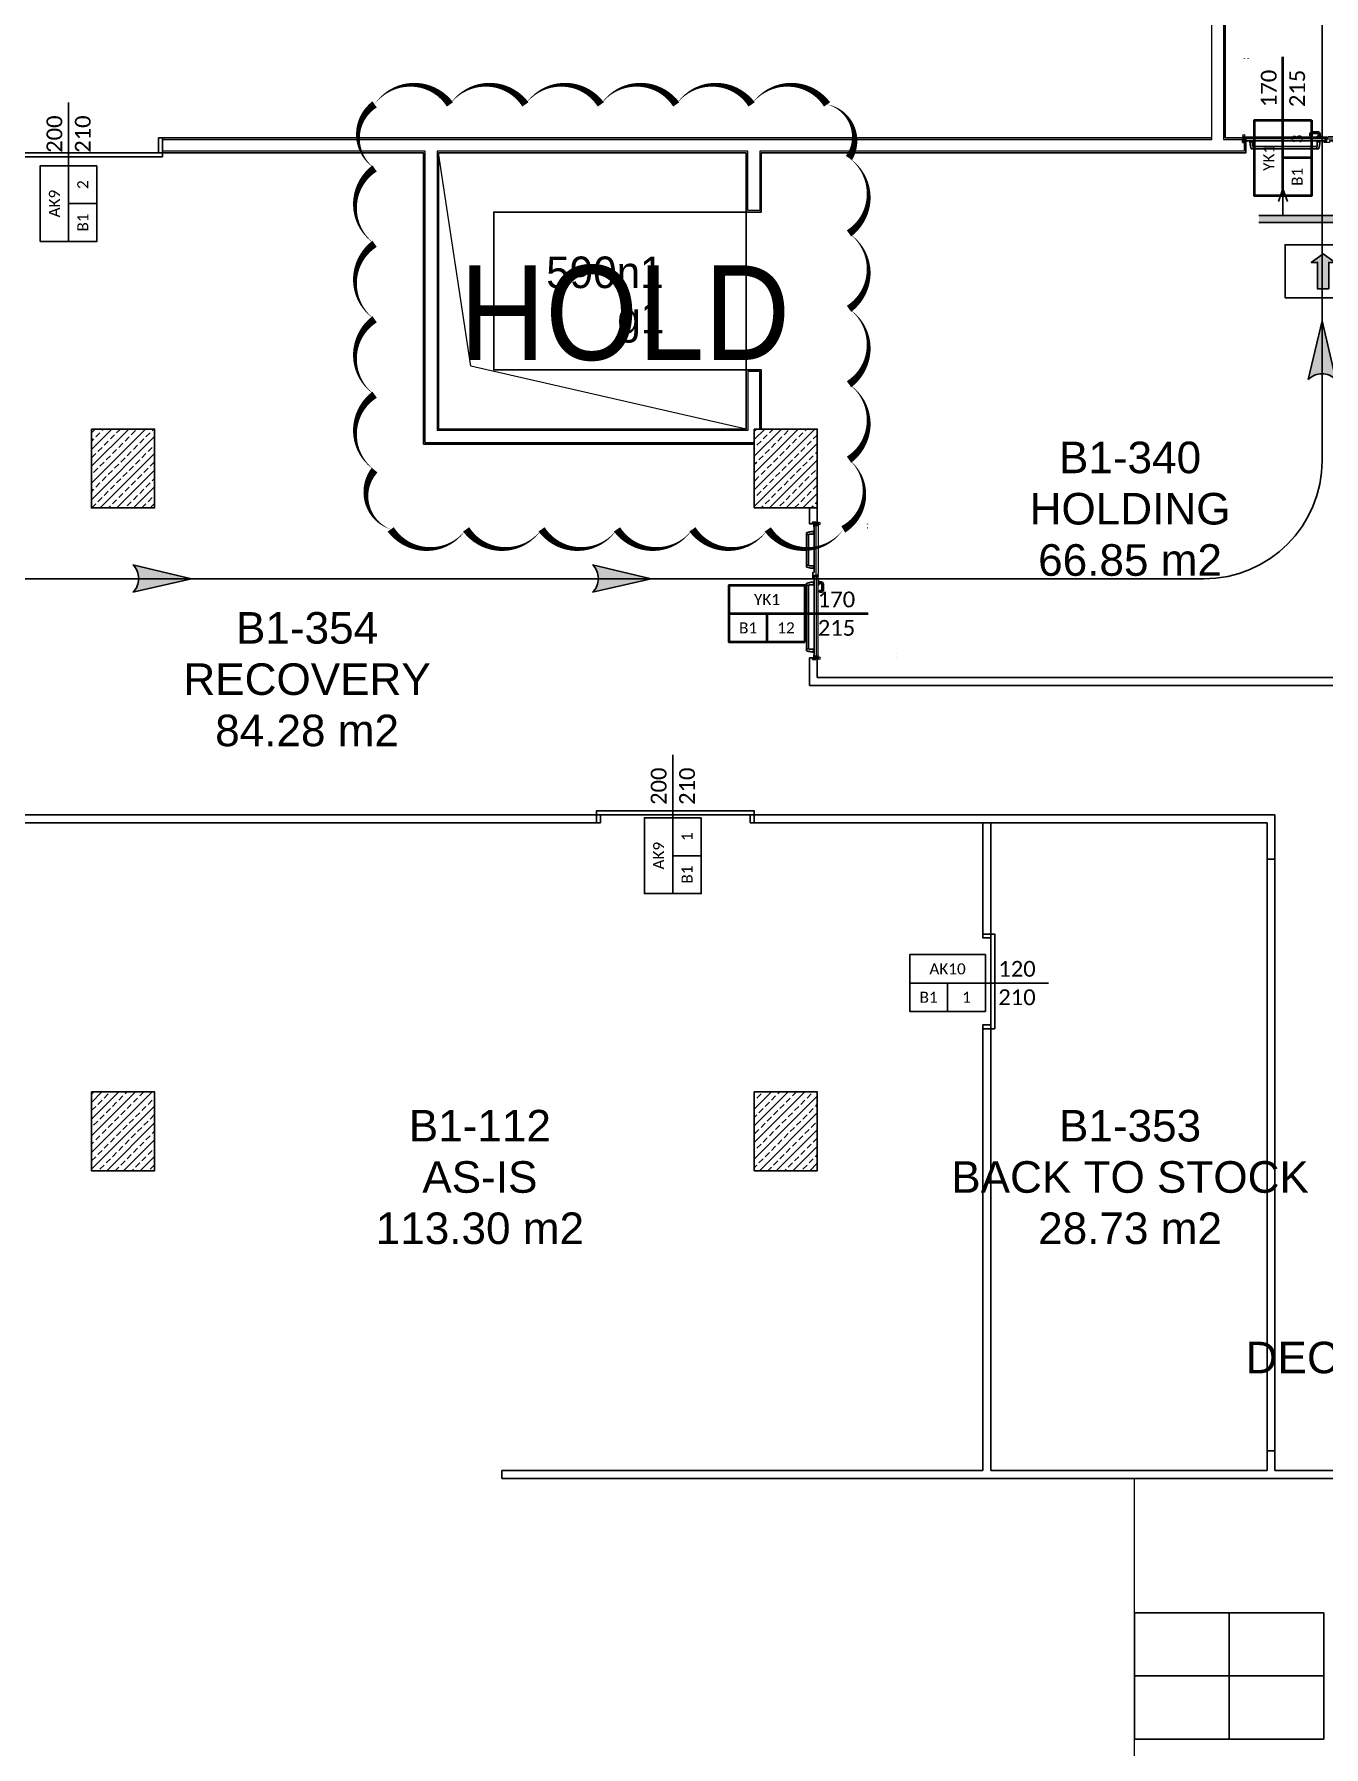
# Model space of a CAD drawing. Header units: metres. Extents: x -20317 to 2216, y -10281 to 3094.
# Drawn here: x -5191 to -3556, y -4096 to -1926 of the extents above; entities that cross this region are included whole.
import ezdxf
from ezdxf.enums import TextEntityAlignment as Align

# ---------------------------------------------------------------- set-up
doc = ezdxf.new("R2010")
doc.units = ezdxf.units.M
doc.header["$MEASUREMENT"] = 0
for name, pattern in [('DASHED2', [9.525, 6.35, -3.175]), ('DOT', [6.35, 0, -6.35]), ('HIDDEN', [9.525, 6.35, -3.175])]:
    doc.linetypes.add(name, pattern=pattern)
doc.layers.get('0').update_dxf_attribs({"color": 30, "lineweight": 0})
for name, color, linetype in [('6', 242, 'Continuous'), ('AG-DOOR', 2, 'Continuous'), ('AG-DOOR-NOTATION-WOODDEN', 60, 'Continuous'), ('AG-DOOR-OPENING', 9, 'HIDDEN'), ('AG-ELEV-02', 152, 'Continuous'), ('AG-HATCH', 9, 'Continuous'), ('AG-PLASTER', 73, 'Continuous'), ('AR-WALL-GYP-WHITE', 44, 'Continuous'), ('V-0_Hatch_Concrete', 252, 'Continuous'), ('V-2_Column', 160, 'Continuous'), ('V-5_Mechanical', 222, 'Continuous'), ('V-6_Furniture_Fixed', 54, 'Continuous')]:
    doc.layers.add(name, color=color, linetype=linetype)
for name, color, linetype, lineweight in [('Ag-040', 2, 'Continuous', 20), ('AG-DOOR-NOTATION-FIRE', 1, 'Continuous', 40), ('AG-Door_Aluminum', 60, 'Continuous', 13), ('AG-Insulation_Heat_Rockwool', 95, 'BATTING', 13), ('AG-Wall', 4, 'Continuous', 20), ('AI-040 @ 250', 2, 'Continuous', 20), ('HOLD', 7, 'Continuous', 0), ('shaft', 3, 'Continuous', 20), ('SP2-Flooring', 4, 'DASHED2', 9)]:
    doc.layers.add(name, color=color, linetype=linetype, lineweight=lineweight)
doc.styles.add('$0$ARIAL', font='arial.ttf', dxfattribs={"width": 0.9})
doc.styles.add('ARIAL-ING', font='arial.ttf')
doc.styles.add('CALIBRI LIGHT', font='calibril.ttf')
doc.styles.add('IIS IKEA SANS', font='')
doc.styles.get('IIS IKEA SANS').set_extended_font_data('IKEA Sans')
doc.linetypes.add('BATTING', pattern='A,0.00254,-2.54,[134,ltypeshp.shx,S=2.54,R=0,X=-2.54,Y=0],-5.08,[134,ltypeshp.shx,S=2.54,R=180,X=2.54,Y=0],-2.54', length=10.16254)

# ---------------------------------------------------------------- blocks, each defined once
blk = doc.blocks.new('$0$ok')
at = {"layer": '6'}
h = blk.add_hatch(color=256, dxfattribs=at)
edge = h.paths.add_edge_path()
edge.add_ellipse((1571515.97, 116941.68), major_axis=(-7.14, 7.19), ratio=1, start_angle=359.45276, end_angle=450.68953)
edge.add_line((1571508.87, 116934.46), (1571477.92, 116941.82))
edge.add_line((1571477.92, 116941.82), (1571508.9, 116948.94))
for p, q in [((1571477.92, 116941.82), (1571508.9, 116948.94)), ((1571508.87, 116934.46), (1571477.92, 116941.82))]:
    blk.add_line(p, q, dxfattribs=at)
at = {"layer": '6', "extrusion": (0, 0, -1)}
blk.add_ellipse((1571515.97, 116941.68), major_axis=(-7.14, 7.19), ratio=1, start_param=4.700354, end_param=6.292737, dxfattribs=at)
blk = doc.blocks.new('$0$KAPIYON')
at = {"layer": '6'}
blk.add_hatch(color=2, dxfattribs=at).paths.add_polyline_path([(1584376.1, 117133.6), (1584364.2, 117133.6), (1584364.2, 117115.1), (1584364.2, 117105.6), (1584357.6, 117105.6), (1584370.2, 117096.6), (1584382.7, 117105.6), (1584376.1, 117105.6), (1584376.1, 117115.1)])
at = {"layer": '6', "color": 4}
blk.add_lwpolyline([(1584330, 117143.2), (1584410.3, 117143.2), (1584410.3, 117087), (1584330, 117087), (1584330, 117143.2)], dxfattribs=at)
at = {"layer": '6', "color": 2}
blk.add_lwpolyline([(1584376.1, 117133.6), (1584364.2, 117133.6), (1584364.2, 117115.1), (1584364.2, 117105.6), (1584357.6, 117105.6), (1584370.2, 117096.6), (1584382.7, 117105.6), (1584376.1, 117105.6), (1584376.1, 117115.1)], close=True, dxfattribs=at)
blk = doc.blocks.new('$0$A$C07630900')
at = {"layer": '6', "xscale": 0.5, "yscale": 0.5, "zscale": 0.5, "rotation": 270}
blk.add_blockref('$0$KAPIYON', (-58543.51, 792191.76), dxfattribs=at)
blk = doc.blocks.new('$0$A$C2DA34C5B')
at = {"xscale": 24, "yscale": 24, "zscale": 24}
blk.add_blockref('$0$A$C07630900', (315, -160), dxfattribs=at)
blk = doc.blocks.new('$0$I')
at = {"layer": '6', "linetype": 'Continuous'}
blk.add_hatch(color=4, dxfattribs=at).paths.add_polyline_path([(208591, 128493), (208591, 128667), (205379, 128667), (205379, 128493)])
at = {"layer": '6', "color": 4}
for p, q in [((208591, 128667), (205379, 128667)), ((205379, 128493), (208591, 128493))]:
    blk.add_line(p, q, dxfattribs=at)
at = {"layer": '6'}
for p, q in [((205991, 128493), (205991, 127812)), ((207979, 128493), (207979, 127812)), ((205991, 127812), (205877, 128131)), ((205991, 127812), (206104, 128131)), ((207979, 127812), (207866, 128131)), ((207979, 127812), (208093, 128131))]:
    blk.add_line(p, q, dxfattribs=at)
blk = doc.blocks.new('$0$A$C797D3CE4')
at = {"layer": '6', "xscale": -0.4999999999999911, "yscale": 0.4999999999999911, "zscale": 0.4999999999999911, "rotation": 180}
blk.add_blockref('$0$I', (-103492, 64334), dxfattribs=at)
at = {"layer": '6', "ltscale": 250, "rotation": 270}
blk.add_blockref('$0$A$C2DA34C5B', (-12, 33), dxfattribs=at)
blk = doc.blocks.new('$0$A$C742A37F2')
at = {"layer": '6'}
for p, q in [((58.85, -0.775), (58.85, -19.821)), ((38.117, -21.321), (57.35, -21.321))]:
    blk.add_line(p, q, dxfattribs=at)
blk.add_arc((57.35, -19.821), 1.5, 270, 0, dxfattribs=at)
at = {"layer": '6', "xscale": -0.000999999999985448, "yscale": 0.000999999999985448, "zscale": 0.000999999999985448}
blk.add_blockref('$0$A$C797D3CE4', (58.85, -16.806), dxfattribs=at)
at = {"layer": '6', "extrusion": (0, 0, -1), "xscale": -0.02399999999994179, "yscale": 0.02399999999994179, "zscale": -0.02399999999994179}
for p, rotation in [((2747.754, 37697.418), 90), ((-37759.989, 2785.283), 180), ((-37765.815, 2785.283), 180)]:
    blk.add_blockref('$0$ok', p, dxfattribs=dict(at, rotation=rotation))
blk = doc.blocks.new('$0$150714_ARSA$0$KOLON 80X120')
at = {"layer": 'V-0_Hatch_Concrete'}
h = blk.add_hatch(dxfattribs=at)
h.set_pattern_fill('ANSI33', color=256, scale=60)
h.set_pattern_definition([(45, (-19036.79, -4512.143), (-10.606602, 10.606602), []), (45, (-19026.183, -4512.143), (-10.606602, 10.606602), [7.5, -3.75])])
h.paths.add_polyline_path([(0, 100), (80, 100), (80, 0), (0, 0)])
blk.add_lwpolyline([(0, 100), (80, 100), (80, 0), (0, 0), (0, 100)])
blk = doc.blocks.new('*U16')
at = {"style": '$0$ARIAL'}
for tag, p in [('NO', (1.676, 0.8)), ('MAHAL', (1.676, -1.8)), ('ALAN', (1.676, -4.4))]:
    blk.add_attdef(tag, text='', height=1.6, dxfattribs=at).set_placement(p, align=Align.MIDDLE_CENTER)
blk = doc.blocks.new('conta')
at = {"layer": 'AG-Door_Aluminum', "ltscale": 10}
for p, q in [((-2649.9, 5345.5), (-2649.8, 5345.6)), ((-2649.9, 5344.5), (-2649.8, 5344.3)), ((-2649.8, 5344.3), (-2649.7, 5344.3)), ((-2649.7, 5345.4), (-2649.3, 5345.4)), ((-2649.2, 5345.4), (-2649.1, 5345.5)), ((-2649, 5344), (-2648.8, 5343.8)), ((-2648.9, 5344.1), (-2648.7, 5343.9)), ((-2648.8, 5345.1), (-2648.6, 5345.3)), ((-2648.8, 5344.9), (-2648.6, 5345.2)), ((-2648.7, 5343.8), (-2648.7, 5343.8)), ((-2648.6, 5345.3), (-2648.6, 5345.3))]:
    blk.add_line(p, q, dxfattribs=at)
for centre, radius, start, end in [((-2649.8, 5345.5), 0.05, 140.6345, 188.9372), ((-2653, 5345), 3.19, 350.4674, 8.9372), ((-2649.9, 5344.5), 0.02, 170.4674, 213.7451), ((-2649.7, 5345.6), 0.0696, 22.2428, 159.258), ((-2650.9, 5345), 1.24, 340.3382, 16.7772), ((-2649.7, 5344.6), 0.03, 160.3382, 273.2666), ((-2649.7, 5345.4), 0.03, 90, 196.7772), ((-2649.6, 5341.5), 3.01, 80.4362, 93.2666), ((-2649.3, 5345.5), 0.05, 270, 303.0062), ((-2649.2, 5344.1), 0.231, 353.9571, 81.9004), ((-2649.1, 5345.5), 0.03, 4.7972, 123.0062), ((-2649.1, 5344.5), 0.03, 260.4362, 338.7066), ((-2651.2, 5344.8), 2.33, 7.5897, 18.7951), ((-2649, 5345.6), 0.05, 18.7951, 42.1429), ((-2650.2, 5345), 1.27, 338.7066, 23.0418), ((-2648.9, 5344.1), 0.1, 173.9571, 217.2653), ((-2648.8, 5345.1), 0.05, 187.5897, 322.7347), ((-2658.2, 5345.2), 9.36, 353.6857, 357.8537), ((-2648.8, 5344.2), 0.1, 173.6857, 217.2653), ((-2648.8, 5344.8), 0.05, 142.7347, 180.2669), ((-2648.7, 5343.8), 0.05, 217.2653, 307.2653), ((-2648.7, 5343.8), 0.05, 307.2653, 37.2653), ((-2648.6, 5345.3), 0.05, 52.7347, 142.7347), ((-2648.6, 5345.3), 0.05, 322.7347, 52.7347)]:
    blk.add_arc(centre, radius, start, end, dxfattribs=at)
for points, knots in [([(-2649, 5345.6), (-2649, 5345.6), (-2649.1, 5345.7), (-2649.2, 5345.4), (-2649.3, 5345.7), (-2649.4, 5345.5), (-2649.5, 5345.7), (-2649.6, 5345.5), (-2649.7, 5345.6), (-2649.7, 5345.6)], [0.0086373, 0.0086373, 0.0086373, 0.0086373, 0.1097304, 0.3133405, 0.4430081, 0.5658764, 0.7165186, 0.8527974, 0.9648495, 0.9648495, 0.9648495, 0.9648495]), ([(-2649.7, 5344.3), (-2649.7, 5344.3), (-2649.7, 5344.5), (-2649.6, 5344.3), (-2649.3, 5344.4), (-2649.2, 5344.4), (-2649.2, 5344.4)], [0, 0, 0, 0, 0.1008757, 0.3841126, 0.5436166, 0.6906785, 0.6906785, 0.6906785, 0.6906785])]:
    blk.add_open_spline(points, degree=3, knots=knots, dxfattribs=at)
blk = doc.blocks.new('YANGIN KAC KAPI')
at = {"layer": 'AG-HATCH', "lineweight": 5, "ltscale": 2}
h = blk.add_hatch(color=256, dxfattribs=at)
h.dxf.hatch_style = 1
h.paths.add_polyline_path([(-1.643, -0.023), (-1.645, -0.023), (-1.645, -0.009), (-1.643, -0.009)])
h = blk.add_hatch(color=256, dxfattribs=at)
h.dxf.hatch_style = 1
h.paths.add_polyline_path([(0.023, -0.023), (0.025, -0.023), (0.025, -0.009), (0.023, -0.009)])
at = {"layer": 'AG-DOOR', "color": 4, "lineweight": -2, "ltscale": 10}
for p, q in [((-0.828, 0.047), (-0.828, 0.027)), ((-0.828, 0.027), (-0.808, 0.027)), ((-0.808, 0.027), (-0.808, 0.047)), ((-0.728, 0.077), (-0.798, 0.077)), ((-0.728, 0.057), (-0.798, 0.057)), ((-0.733, 0.019), (-0.733, 0.011)), ((-0.686, 0.021), (-0.731, 0.021)), ((-0.718, 0.021), (-0.718, 0.047)), ((-0.698, 0.021), (-0.698, 0.047)), ((-0.683, 0.011), (-0.683, 0.019))]:
    blk.add_line(p, q, dxfattribs=at)
at = {"layer": 'AG-DOOR', "color": 9, "linetype": 'HIDDEN', "ltscale": 100}
for p, q in [((-1.587, -0.046), (-1.587, -0.039)), ((-1.587, -0.046), (-1.587, -0.039)), ((-1.587, -0.046), (-1.587, -0.039)), ((-1.585, -0.049), (-1.555, -0.049)), ((-1.568, -0.139), (-1.547, -0.139)), ((-1.552, -0.039), (-1.552, -0.046)), ((-1.552, -0.046), (-1.552, -0.101)), ((-1.547, -0.104), (-1.55, -0.104)), ((-1.547, -0.104), (-1.547, -0.139)), ((-0.738, -0.111), (-1.547, -0.111)), ((-0.738, -0.139), (-1.547, -0.139)), ((-0.738, -0.104), (-0.738, -0.139)), ((-0.738, -0.104), (-0.735, -0.104)), ((-0.717, -0.139), (-0.738, -0.139)), ((-0.733, -0.046), (-0.733, -0.039)), ((-0.733, -0.046), (-0.733, -0.039)), ((-0.733, -0.046), (-0.733, -0.039)), ((-0.733, -0.046), (-0.733, -0.101)), ((-0.7, -0.049), (-0.731, -0.049)), ((-0.698, -0.039), (-0.698, -0.046)), ((-0.527, -0.039), (-0.527, -0.046)), ((-0.525, -0.049), (-0.495, -0.049)), ((-0.508, -0.139), (-0.487, -0.139)), ((-0.492, -0.046), (-0.492, -0.039)), ((-0.492, -0.046), (-0.492, -0.039)), ((-0.492, -0.046), (-0.492, -0.039)), ((-0.492, -0.046), (-0.492, -0.101)), ((-0.487, -0.104), (-0.49, -0.104)), ((-0.487, -0.104), (-0.487, -0.139)), ((-0.487, -0.111), (-0.098, -0.111)), ((-0.487, -0.139), (-0.098, -0.139)), ((-0.098, -0.104), (-0.098, -0.139)), ((-0.098, -0.104), (-0.095, -0.104)), ((-0.077, -0.139), (-0.098, -0.139)), ((-0.093, -0.039), (-0.093, -0.046)), ((-0.093, -0.046), (-0.093, -0.101)), ((-0.06, -0.049), (-0.09, -0.049)), ((-0.058, -0.046), (-0.058, -0.039)), ((-0.058, -0.046), (-0.058, -0.039)), ((-0.058, -0.046), (-0.058, -0.039))]:
    blk.add_line(p, q, dxfattribs=at)
at = {"layer": 'AG-DOOR', "color": 9, "ltscale": 10}
for p, q in [((-0.627, -0.001), (-0.63, -0.001)), ((-0.63, -0.02), (-0.627, -0.02)), ((-0.627, -0.016), (-0.627, -0.001)), ((-0.627, -0.004), (-0.617, -0.004)), ((-0.627, -0.006), (-0.617, -0.006)), ((-0.617, -0.01), (-0.627, -0.016)), ((-0.627, -0.02), (-0.627, -0.016))]:
    blk.add_line(p, q, dxfattribs=at)
at = {"layer": 'AG-DOOR', "color": 4, "lineweight": -2, "ltscale": 10}
for centre, radius, start, end in [((-0.798, 0.047), 0.03, 90, 180), ((-0.798, 0.047), 0.01, 90, 180), ((-0.731, 0.019), 0.0025, 90, 180), ((-0.728, 0.047), 0.03, 0, 90), ((-0.728, 0.047), 0.01, 0, 90), ((-0.686, 0.019), 0.0025, 0, 90)]:
    blk.add_arc(centre, radius, start, end, dxfattribs=at)
at = {"layer": 'AG-DOOR', "color": 9, "linetype": 'HIDDEN', "ltscale": 100}
for centre, radius, start, end in [((-1.212, -0.023), 0.376, 183.5277, 197.6198), ((-1.585, -0.046), 0.0025, 180, 270), ((-1.568, -0.136), 0.0025, 197.6198, 270), ((-1.555, -0.046), 0.0025, 270, 0), ((-1.55, -0.101), 0.0025, 180, 270), ((-0.735, -0.101), 0.0025, 270, 0), ((-0.731, -0.046), 0.0025, 180, 270), ((-0.731, -0.046), 0.0025, 180, 270), ((-0.731, -0.046), 0.0025, 180, 270), ((-0.717, -0.136), 0.0025, 270, 342.3802), ((-1.074, -0.023), 0.376, 342.3802, 356.4723), ((-0.7, -0.046), 0.0025, 270, 0), ((-0.151, -0.023), 0.376, 183.5277, 197.6198), ((-0.525, -0.046), 0.0025, 180, 270), ((-0.508, -0.136), 0.0025, 197.6198, 270), ((-0.495, -0.046), 0.0025, 270, 0), ((-0.495, -0.046), 0.0025, 270, 0), ((-0.495, -0.046), 0.0025, 270, 0), ((-0.49, -0.101), 0.0025, 180, 270), ((-0.095, -0.101), 0.0025, 270, 0), ((-0.09, -0.046), 0.0025, 180, 270), ((-0.077, -0.136), 0.0025, 270, 342.3802), ((-0.433, -0.023), 0.376, 342.3802, 356.4723), ((-0.06, -0.046), 0.0025, 270, 0)]:
    blk.add_arc(centre, radius, start, end, dxfattribs=at)
at = {"layer": 'AG-DOOR-OPENING', "color": 9, "linetype": 'DOT'}
for points in [[(-1.657, 0.011), (-1.657, 1.007, -0.414214), (-1.656, 1.008), (-1.608, 1.008, -0.414214), (-1.607, 1.007), (-1.607, 0.011)], [(0.037, 0.011), (0.037, 0.635, 0.414214), (0.036, 0.636), (-0.012, 0.636, 0.414214), (-0.013, 0.635), (-0.013, 0.011)]]:
    blk.add_lwpolyline(points, format="xyb", dxfattribs=at)
for centre, radius, start, end in [((-1.651, -0.034), 1.041, 2.4474, 90.355), ((0.027, -0.002), 0.638, 89.1449, 178.8679)]:
    blk.add_arc(centre, radius, start, end, dxfattribs=at)
at = {"layer": 'AG-Door_Aluminum', "color": 9, "ltscale": 10}
for p, q in [((-1.675, 0.025), (-1.679, 0.024)), ((-1.671, 0.014), (-1.67, 0.011)), ((-1.67, 0.011), (-1.668, 0.011)), ((-1.668, 0.011), (-1.669, 0.016)), ((-1.668, 0.01), (-1.668, 0.017)), ((-1.665, 0.01), (-1.665, 0.016)), ((-1.655, 0.019), (-1.66, 0.015)), ((-1.642, 0.008), (-1.657, 0.008)), ((-1.642, 0.005), (-1.643, 0.005)), ((-1.64, -0.009), (-1.64, 0.003)), ((0.02, -0.009), (0.02, 0.003)), ((0.022, 0.008), (0.037, 0.008)), ((0.022, 0.005), (0.023, 0.005)), ((0.035, 0.019), (0.04, 0.015)), ((0.045, 0.01), (0.045, 0.016)), ((0.048, 0.01), (0.048, 0.017)), ((0.048, 0.011), (0.049, 0.016)), ((0.05, 0.011), (0.048, 0.011)), ((0.051, 0.014), (0.05, 0.011)), ((0.055, 0.025), (0.059, 0.024)), ((-1.64, -0.017), (-1.64, -0.009)), ((-1.637, -0.017), (-1.64, -0.017)), ((0.017, -0.017), (0.02, -0.017)), ((0.02, -0.017), (0.02, -0.009))]:
    blk.add_line(p, q, dxfattribs=at)
at = {"layer": 'AG-Door_Aluminum', "ltscale": 0.3}
for p, q in [((-1.657, 0.009), (-1.657, 0.01)), ((-1.656, 0.011), (-0.611, 0.011)), ((-1.656, 0.01), (-0.611, 0.01)), ((-1.656, 0.01), (-1.656, 0.009)), ((-1.656, 0.009), (-1.637, 0.009)), ((-1.656, 0.008), (-1.639, 0.008)), ((-1.655, 0.009), (-1.655, 0.01)), ((-1.639, 0.009), (-1.639, 0.008)), ((-1.637, -0.009), (-1.637, 0.009)), ((-1.636, -0.009), (-1.636, 0.009)), ((-0.631, -0.009), (-0.631, 0.009)), ((-0.63, -0.009), (-0.63, 0.009)), ((-0.611, 0.009), (-0.63, 0.009)), ((-0.628, 0.009), (-0.628, 0.008)), ((-0.611, 0.008), (-0.628, 0.008)), ((-0.619, 0.006), (-0.619, -0.001)), ((-0.618, 0.007), (-0.598, 0.007)), ((-0.617, 0.006), (-0.598, 0.006)), ((-0.612, 0.009), (-0.612, 0.01)), ((-0.611, 0.01), (-0.611, 0.009)), ((-0.61, 0.009), (-0.61, 0.01)), ((-0.598, 0.007), (-0.595, 0.011)), ((-0.598, 0.006), (-0.594, 0.01)), ((0.036, 0.011), (-0.595, 0.011)), ((0.036, 0.01), (-0.594, 0.01)), ((0.016, -0.009), (0.016, 0.009)), ((0.017, -0.009), (0.017, 0.009)), ((0.036, 0.009), (0.017, 0.009)), ((0.019, 0.009), (0.019, 0.008)), ((0.036, 0.008), (0.019, 0.008)), ((0.035, 0.009), (0.035, 0.01)), ((0.036, 0.01), (0.036, 0.009)), ((0.037, 0.009), (0.037, 0.01)), ((-1.637, -0.038), (-1.637, -0.009)), ((-1.636, -0.038), (-1.636, -0.009)), ((-0.631, -0.038), (-1.636, -0.038)), ((-1.636, -0.039), (-0.631, -0.039)), ((-0.647, -0.058), (-0.647, -0.042)), ((-0.646, -0.041), (-0.634, -0.041)), ((-0.646, -0.057), (-0.646, -0.043)), ((-0.578, -0.059), (-0.646, -0.059)), ((-0.645, -0.042), (-0.634, -0.042)), ((-0.579, -0.058), (-0.645, -0.058)), ((-0.634, -0.043), (-0.635, -0.049)), ((-0.634, -0.05), (-0.619, -0.05)), ((-0.631, -0.038), (-0.631, -0.009)), ((-0.63, -0.038), (-0.63, -0.009)), ((-0.618, -0.049), (-0.618, -0.042)), ((-0.578, -0.039), (-0.578, -0.057)), ((-0.577, -0.038), (0.016, -0.038)), ((-0.577, -0.039), (-0.577, -0.058)), ((0.016, -0.039), (-0.577, -0.039)), ((0.016, -0.038), (0.016, -0.009)), ((0.017, -0.038), (0.017, -0.009))]:
    blk.add_line(p, q, dxfattribs=at)
at = {"layer": 'AG-Door_Aluminum', "color": 4, "ltscale": 0.3}
for p, q in [((-1.645, 0.004), (-1.645, -0.006)), ((0.025, 0.004), (0.025, -0.006)), ((-1.645, -0.038), (-1.657, -0.038)), ((-1.647, -0.009), (-1.647, -0.008)), ((-1.647, -0.023), (-1.647, -0.009)), ((-1.645, -0.025), (-1.645, -0.038)), ((0.025, -0.025), (0.025, -0.038)), ((0.025, -0.038), (0.037, -0.038)), ((0.027, -0.009), (0.027, -0.008)), ((0.027, -0.023), (0.027, -0.009))]:
    blk.add_line(p, q, dxfattribs=at)
for points in [[(-1.674, 0.007), (-1.674, 0), (-1.676, 0), (-1.676, 0.007, -0.414214), (-1.673, 0.01), (-1.662, 0.01, -0.414214), (-1.66, 0.008, 0.414214), (-1.659, 0.007), (-1.646, 0.007)], [(-1.646, 0.005), (-1.659, 0.005, -0.414214), (-1.662, 0.008, 0.414214), (-1.662, 0.008), (-1.673, 0.008, 0.414214), (-1.674, 0.007)], [(-1.643, 0.004), (-1.643, -0.006, -0.414214), (-1.645, -0.008, 0.414214), (-1.645, -0.009), (-1.645, -0.023, 0.414214), (-1.645, -0.023, -0.414214), (-1.643, -0.025), (-1.643, -0.038, -0.414214), (-1.645, -0.04), (-1.657, -0.04, 1), (-1.657, -0.043), (-1.622, -0.043)], [(0.023, 0.004), (0.023, -0.006, 0.414214), (0.025, -0.008, -0.414214), (0.025, -0.009), (0.025, -0.023, -0.414214), (0.025, -0.023, 0.414214), (0.023, -0.025), (0.023, -0.038, 0.414214), (0.025, -0.04), (0.037, -0.04, -1), (0.037, -0.043), (0.002, -0.043)], [(0.054, 0.007), (0.054, 0), (0.056, 0), (0.056, 0.007, 0.414214), (0.053, 0.01), (0.042, 0.01, 0.414214), (0.04, 0.008, -0.414214), (0.039, 0.007), (0.026, 0.007)], [(0.026, 0.005), (0.039, 0.005, 0.414214), (0.042, 0.008, -0.414214), (0.042, 0.008), (0.053, 0.008, -0.414214), (0.054, 0.007)], [(-1.631, -0.043), (-1.631, -0.041), (-1.622, -0.041, -1), (-1.622, -0.045), (-1.657, -0.045)], [(0.011, -0.043), (0.011, -0.041), (0.002, -0.041, 1), (0.002, -0.045), (0.037, -0.045)]]:
    blk.add_lwpolyline(points, format="xyb", dxfattribs=at)
at = {"layer": 'AG-Door_Aluminum', "ltscale": 0.3}
for points in [[(-0.618, 0.005), (-0.618, 0, 0.414214), (-0.617, -0.001), (-0.617, -0.001, -0.414214), (-0.616, -0.002), (-0.616, -0.04, -0.414214), (-0.617, -0.041), (-0.617, -0.041)], [(-0.618, -0.002), (-0.617, -0.002, -0.414214), (-0.617, -0.002), (-0.617, -0.04, -0.414214), (-0.617, -0.04), (-0.618, -0.04, 0.414214), (-0.619, -0.041), (-0.619, -0.049, -0.414214), (-0.619, -0.049), (-0.633, -0.049, -0.469603), (-0.634, -0.048), (-0.633, -0.042)]]:
    blk.add_lwpolyline(points, format="xyb", dxfattribs=at)
at = {"layer": 'AG-Door_Aluminum', "color": 9, "ltscale": 10}
for centre in [(-1.663, 0.029), (0.043, 0.029)]:
    blk.add_circle(centre, 0.0126, dxfattribs=at)
for centre, radius, start, end in [((-1.663, 0.029), 0.0163, 196.3458, 241.2012), ((-1.672, 0.016), 0.00297, 12.1292, 36.6827), ((-1.657, 0.012), 0.007, 144.8285, 196.6008), ((-1.657, 0.012), 0.004, 133.501, 269.7288), ((-1.642, 0.003), 0.005, 0, 89.9977), ((-1.642, 0.003), 0.002, 0, 90), ((0.022, 0.003), 0.005, 90.0023, 180), ((0.022, 0.003), 0.002, 90, 180), ((0.037, 0.012), 0.004, 270.2712, 46.499), ((0.037, 0.012), 0.007, 343.3992, 35.1715), ((0.052, 0.016), 0.00297, 143.3173, 167.8708), ((0.043, 0.029), 0.0163, 298.7988, 343.6542)]:
    blk.add_arc(centre, radius, start, end, dxfattribs=at)
at = {"layer": 'AG-Door_Aluminum', "ltscale": 0.3}
for centre, radius, start, end in [((-1.656, 0.01), 0.001, 90, 180), ((-1.656, 0.009), 0.001, 180, 270), ((-1.637, 0.009), 0.001, 0, 90), ((-0.63, 0.009), 0.001, 90, 180), ((-0.618, 0.006), 0.001, 90, 180), ((-0.617, 0.005), 0.0005, 90, 180), ((-0.611, 0.01), 0.001, 0, 90), ((-0.611, 0.009), 0.001, 270, 0), ((0.017, 0.009), 0.001, 90, 180), ((0.036, 0.01), 0.001, 0, 90), ((0.036, 0.009), 0.001, 270, 0), ((-1.636, -0.038), 0.001, 180, 270), ((-0.646, -0.042), 0.001, 90, 180), ((-0.646, -0.058), 0.001, 180, 270), ((-0.645, -0.043), 0.0005, 90, 180), ((-0.645, -0.057), 0.0005, 180, 270), ((-0.634, -0.049), 0.001, 168.932, 270), ((-0.634, -0.042), 0.001, 349.3803, 90), ((-0.634, -0.043), 0.0005, 348.932, 90), ((-0.631, -0.038), 0.001, 270, 0), ((-0.618, -0.001), 0.001, 180, 270), ((-0.619, -0.049), 0.001, 270, 0), ((-0.617, -0.042), 0.0005, 90, 180), ((-0.579, -0.057), 0.0005, 270, 0), ((-0.577, -0.039), 0.001, 90.0003, 180), ((-0.578, -0.058), 0.001, 270, 0), ((-0.577, -0.039), 0.0005, 90, 180), ((0.016, -0.038), 0.001, 270, 0)]:
    blk.add_arc(centre, radius, start, end, dxfattribs=at)
at = {"layer": 'AG-Door_Aluminum', "color": 4, "ltscale": 0.3}
for centre, radius, start, end in [((-1.646, 0.004), 0.0026, 0, 90), ((-1.646, 0.004), 0.0008, 0, 90), ((0.026, 0.004), 0.0026, 90, 180), ((0.026, 0.004), 0.0008, 90, 180), ((-1.657, -0.042), 0.0033, 90, 270), ((-1.645, -0.008), 0.002, 90, 180), ((-1.645, -0.023), 0.002, 180, 270), ((-1.645, -0.006), 0.0005, 270, 0), ((-1.645, -0.025), 0.0005, 0, 90), ((-1.645, -0.038), 0.0005, 270, 0), ((0.025, -0.008), 0.002, 0, 90), ((0.025, -0.006), 0.0005, 180, 270), ((0.025, -0.023), 0.002, 270, 0), ((0.025, -0.025), 0.0005, 90, 180), ((0.025, -0.038), 0.0005, 180, 270), ((0.037, -0.042), 0.0033, 270, 90)]:
    blk.add_arc(centre, radius, start, end, dxfattribs=at)
at = {"layer": 'AG-HATCH', "color": 9, "linetype": 'Continuous'}
for p, q in [((-1.657, -0.043), (-1.657, -0.042)), ((-1.651, -0.042), (-1.65, -0.04)), ((-1.651, -0.043), (-1.638, -0.043)), ((-1.65, -0.041), (-1.65, -0.041)), ((-1.65, -0.042), (-1.648, -0.042)), ((-1.648, -0.041), (-1.647, -0.04)), ((-1.647, -0.041), (-1.647, -0.041)), ((-1.647, -0.042), (-1.645, -0.042)), ((-1.643, -0.04), (-1.643, -0.035)), ((-1.642, -0.035), (-1.641, -0.04)), ((0.031, -0.043), (0.018, -0.043)), ((0.022, -0.035), (0.021, -0.04)), ((0.023, -0.04), (0.023, -0.035)), ((0.027, -0.042), (0.025, -0.042)), ((0.028, -0.041), (0.027, -0.04)), ((0.027, -0.041), (0.027, -0.041)), ((0.03, -0.042), (0.028, -0.042)), ((0.031, -0.042), (0.03, -0.04)), ((0.03, -0.041), (0.03, -0.041)), ((0.032, -0.043), (0.032, -0.042))]:
    blk.add_line(p, q, dxfattribs=at)
at = {"layer": 'AG-HATCH', "ltscale": 2.5}
for points in [[(-1.68, -0.06), (-1.66, -0.06), (-1.66, -0.02), (-1.68, -0.02), (-1.68, -0.06)], [(0.04, -0.06), (0.06, -0.06), (0.06, -0.02), (0.04, -0.02), (0.04, -0.06)]]:
    blk.add_lwpolyline(points, dxfattribs=at)
at = {"layer": 'AG-HATCH', "lineweight": 5, "ltscale": 2}
for points in [[(-1.645, -0.023), (-1.643, -0.023), (-1.643, -0.009), (-1.645, -0.009), (-1.645, -0.023)], [(0.025, -0.023), (0.023, -0.023), (0.023, -0.009), (0.025, -0.009), (0.025, -0.023)]]:
    blk.add_lwpolyline(points, dxfattribs=at)
at = {"layer": 'AG-HATCH', "color": 9, "linetype": 'Continuous'}
for centre, radius, start, end in [((-1.646, -0.175), 0.134, 92.2975, 94.4863), ((-1.651, -0.018), 0.0251, 258.2003, 270.9174), ((-1.65, -0.041), 0.000316, 324.9586, 145.0152), ((-1.65, -0.041), 0.000211, 145.0123, 270), ((-1.648, -0.041), 0.00105, 270.0106, 324.9923), ((-1.647, -0.041), 0.000316, 331.169, 157.4401), ((-1.647, -0.041), 0.000211, 151.2102, 270), ((-1.645, -0.04), 0.00211, 270, 0), ((-1.642, -0.035), 0.000526, 15.5884, 180), ((-1.639, -0.04), 0.00147, 195.5887, 270), ((-1.639, -0.017), 0.0245, 268.7806, 294.546), ((-1.642, -0.011), 0.0327, 278.2922, 296.0474), ((-1.628, -0.04), 0.000526, 285.3148, 104.5082), ((0.019, -0.017), 0.0245, 245.454, 271.2194), ((0.008, -0.04), 0.000526, 75.4918, 254.6852), ((0.022, -0.011), 0.0327, 243.9526, 261.7078), ((0.019, -0.04), 0.00147, 270, 344.4113), ((0.022, -0.035), 0.000526, 0, 164.4116), ((0.025, -0.04), 0.00211, 180, 270), ((0.027, -0.041), 0.000316, 22.5599, 208.831), ((0.027, -0.041), 0.000211, 270, 28.7898), ((0.028, -0.041), 0.00105, 215.0077, 269.9894), ((0.03, -0.041), 0.000316, 34.9848, 215.0414), ((0.03, -0.041), 0.000211, 270, 34.9877), ((0.031, -0.042), 0.000526, 0, 35.0077), ((0.031, -0.043), 0.000526, 270, 0)]:
    blk.add_arc(centre, radius, start, end, dxfattribs=at)
at = {"layer": 'AG-Insulation_Heat_Rockwool', "ltscale": 0.45}
for p, q in [((-0.631, -0.014), (-1.636, -0.014)), ((-0.616, -0.014), (0.016, -0.014))]:
    blk.add_line(p, q, dxfattribs=at)
at = {"layer": 'AG-DOOR', "xscale": -0.01, "yscale": 0.01, "zscale": 0.01, "rotation": 270}
blk.add_blockref('conta', (-54.078, 26.45), dxfattribs=at)
blk = doc.blocks.new('A$C37115626')
at = {"layer": 'V-6_Furniture_Fixed', "color": 7}
for points in [[(120, 3011.9), (0, 3011.9), (0, 3091.9), (120, 3091.9)], [(240, 3011.9), (120, 3011.9), (120, 3091.9), (240, 3091.9)], [(120, 2931.9), (0, 2931.9), (0, 3011.9), (120, 3011.9)], [(240, 2931.9), (120, 2931.9), (120, 3011.9), (240, 3011.9)]]:
    blk.add_lwpolyline(points, close=True, dxfattribs=at)
blk = doc.blocks.new('*U118')
blk.add_lwpolyline([(1000, -450), (2200, -450), (2200, 450), (1000, 450)], close=True)
for points in [[(2200, 0), (0, 0)], [(1600, -450), (1600, 0)]]:
    blk.add_lwpolyline(points)
at = {"style": 'CALIBRI LIGHT'}
for tag, height, p in [('GENİŞLİK', 250, (500, 225)), ('KAPIKODU', 175, (1600, 225)), ('YÜKSEKLİK', 250, (500, -225)), ('KATTAKI.SAYISI', 175, (1300, -225)), ('BULUNDUGU.KAT', 175, (1900, -225))]:
    blk.add_attdef(tag, text='', height=height, dxfattribs=at).set_placement(p, align=Align.MIDDLE_CENTER)

msp = doc.modelspace()

# ---------------------------------------------------------------- linework, layer by layer
at = {"layer": 'AG-DOOR'}
for points in [[(-5033.4, -2075.9), (-5028.4, -2075.9), (-5028.4, -2056.9), (-5033.4, -2056.9), (-5033.4, -2075.9)], [(-5028.4, -2075.9), (-5028.4, -2080.9), (-5228.4, -2080.9), (-5228.4, -2075.9), (-5028.4, -2075.9)], [(-4278.4, -2914.9), (-4278.4, -2909.9), (-4478.4, -2909.9), (-4478.4, -2914.9), (-4278.4, -2914.9)], [(-4478.4, -2914.9), (-4473.4, -2914.9), (-4473.4, -2924.9), (-4478.4, -2924.9), (-4478.4, -2914.9)], [(-4283.4, -2914.9), (-4278.4, -2914.9), (-4278.4, -2924.9), (-4283.4, -2924.9), (-4283.4, -2914.9)], [(-3978.4, -3065.9), (-3978.4, -3070.9), (-3988.4, -3070.9), (-3988.4, -3065.9), (-3978.4, -3065.9)], [(-3978.4, -3185.9), (-3973.4, -3185.9), (-3973.4, -3065.9), (-3978.4, -3065.9), (-3978.4, -3185.9)], [(-3978.4, -3180.9), (-3978.4, -3185.9), (-3988.4, -3185.9), (-3988.4, -3180.9), (-3978.4, -3180.9)]]:
    msp.add_lwpolyline(points, dxfattribs=at)
at = {"layer": 'AG-ELEV-02'}
msp.add_lwpolyline([(-3628.4, -3720.9), (-3628.4, -2970.9), (-3618.4, -2970.9), (-3618.4, -3720.9)], close=True, dxfattribs=at)
at = {"layer": 'AG-PLASTER'}
for p, q in [((-4288.4, -2075.9), (-4678.4, -2075.9)), ((-4678.4, -2075.9), (-4678.4, -2425.9)), ((-4288.4, -2150.9), (-4288.4, -2075.9)), ((-4269.4, -2150.9), (-4288.4, -2150.9)), ((-4678.4, -2425.9), (-4288.4, -2425.9)), ((-4697.4, -2444.9), (-4278.4, -2444.9))]:
    msp.add_line(p, q, dxfattribs=at)
for points in [[(-3655.4, -1789.9), (-3681.4, -1789.9), (-3681.4, -2056.9), (-3655.4, -2056.9), (-3655.4, -2075.9), (-4269.4, -2075.9), (-4269.4, -2150.9)], [(-5028.4, -2056.9), (-3698.4, -2056.9)], [(-4697.4, -2444.9), (-4697.4, -2075.9), (-5028.4, -2075.9)], [(-4269.4, -2425.9), (-4269.4, -2350.9), (-4288.4, -2350.9), (-4288.4, -2425.9)]]:
    msp.add_lwpolyline(points, dxfattribs=at)
at = {"layer": 'AG-Wall'}
for p, q in [((-3698.4, -2058.9), (-3698.4, -1095.9)), ((-3683.4, -1787.9), (-3683.4, -2058.9)), ((-5028.4, -2073.9), (-5028.4, -2058.9))]:
    msp.add_line(p, q, dxfattribs=at)
at = {"layer": 'AG-Wall', "linetype": 'Continuous', "transparency": 33554687}
for p, q in [((-4695.4, -2058.9), (-4261.4, -2058.9)), ((-4695.4, -2442.9), (-4695.4, -2073.9)), ((-4286.4, -2073.9), (-4680.4, -2073.9)), ((-4680.4, -2073.9), (-4680.4, -2427.9)), ((-4286.4, -2148.9), (-4286.4, -2073.9)), ((-4271.4, -2073.9), (-4271.4, -2148.9)), ((-4271.4, -2148.9), (-4286.4, -2148.9)), ((-4695.4, -2442.9), (-4278.4, -2442.9))]:
    msp.add_line(p, q, dxfattribs=at)
for points in [[(-5028.4, -2058.9), (-3698.4, -2058.9)], [(-3683.4, -2058.9), (-3657.4, -2058.9), (-3657.4, -2073.9), (-4271.4, -2073.9)], [(-4695.4, -2073.9), (-5028.4, -2073.9)], [(-4271.4, -2425.9), (-4271.4, -2352.9), (-4286.4, -2352.9), (-4286.4, -2427.9), (-4680.4, -2427.9)]]:
    msp.add_lwpolyline(points, dxfattribs=at)
at = {"layer": 'AR-WALL-GYP-WHITE', "ltscale": 0.3}
for p, q in [((-4208.4, -2525.9), (-4208.4, -2545.9)), ((-4198.4, -2525.9), (-4208.4, -2525.9)), ((-4198.4, -2525.9), (-4198.4, -2545.9)), ((-4198.4, -2545.9), (-4208.4, -2545.9)), ((-4198.4, -2715.9), (-4208.4, -2715.9)), ((-4208.4, -2715.9), (-4208.4, -2750.9)), ((-4198.4, -2715.9), (-4198.4, -2740.9)), ((-3023.4, -2750.9), (-4208.4, -2750.9)), ((-3033.4, -2740.9), (-4198.4, -2740.9)), ((-4478.4, -2914.9), (-5368.4, -2914.9)), ((-4478.4, -2924.9), (-5368.4, -2924.9)), ((-4478.4, -2924.9), (-4478.4, -2914.9)), ((-4278.4, -2924.9), (-4278.4, -2914.9)), ((-3618.4, -2914.9), (-4278.4, -2914.9)), ((-3628.4, -2924.9), (-4278.4, -2924.9)), ((-3988.4, -3065.9), (-3988.4, -2924.9)), ((-3978.4, -3065.9), (-3978.4, -2924.9)), ((-3628.4, -2970.9), (-3628.4, -2924.9)), ((-3618.4, -2970.9), (-3618.4, -2914.9)), ((-3628.4, -2970.9), (-3618.4, -2970.9)), ((-3988.4, -3065.9), (-3978.4, -3065.9)), ((-3988.4, -3185.9), (-3978.4, -3185.9)), ((-3988.4, -3745.9), (-3988.4, -3185.9)), ((-3978.4, -3745.9), (-3978.4, -3185.9)), ((-3628.4, -3745.9), (-3628.4, -3720.9)), ((-3628.4, -3720.9), (-3618.4, -3720.9)), ((-3618.4, -3745.9), (-3618.4, -3720.9)), ((-4598.4, -3745.9), (-4598.4, -3755.9)), ((-3988.4, -3745.9), (-4598.4, -3745.9)), ((-3628.4, -3745.9), (-3978.4, -3745.9)), ((-3258.4, -3745.9), (-3618.4, -3745.9)), ((-2713.4, -3755.9), (-4598.4, -3755.9))]:
    msp.add_line(p, q, dxfattribs=at)
at = {"layer": 'HOLD'}
msp.add_lwpolyline([(-4759.5, -2014.5, 0, 9.56, -0.520567), (-4664, -2014.5, 0, 9.56, -0.520567), (-4568.4, -2014.5, 0, 9.56, -0.520567), (-4472.8, -2014.5, 0, 9.56, -0.520567), (-4377.2, -2014.5, 0, 9.56, -0.520567), (-4281.6, -2014.5, 0, 9.56, -0.520567), (-4186, -2014.5, 0, 9.56, -0.520567), (-4158.2, -2082.4, 0, 9.56, -0.520567), (-4158.2, -2178, 0, 9.56, -0.520567), (-4158.2, -2273.6, 0, 9.56, -0.520567), (-4158.2, -2369.2, 0, 9.56, -0.520567), (-4158.2, -2464.8, 0, 9.56, -0.520567), (-4165.5, -2553.1, 0, 9.56, -0.520567), (-4261.1, -2553.1, 0, 9.56, -0.520567), (-4356.7, -2553.1, 0, 9.56, -0.520567), (-4452.3, -2553.1, 0, 9.56, -0.520567), (-4547.9, -2553.1, 0, 9.56, -0.520567), (-4643.5, -2553.1, 0, 9.56, -0.520567), (-4739.1, -2553.1, 0, 9.56, -0.520567), (-4759.5, -2478, 0, 9.56, -0.520567), (-4759.5, -2382.4, 0, 9.56, -0.520567), (-4759.5, -2286.8, 0, 9.56, -0.520567), (-4759.5, -2191.2, 0, 9.56, -0.520567), (-4759.5, -2095.6, 0, 9.56, -0.520567)], format="xyseb", close=True, dxfattribs=at)
at = {"layer": 'shaft'}
msp.add_lwpolyline([(-4288.4, -2075.9), (-4288.4, -2425.9), (-4678.4, -2425.9), (-4678.4, -2075.9), (-4288.4, -2075.9)], dxfattribs=at)
at = {"layer": 'shaft', "ltscale": 0.3}
msp.add_lwpolyline([(-4288.4, -2425.9), (-4637.5, -2346.1), (-4678.4, -2075.9)], dxfattribs=at)
at = {"layer": 'SP2-Flooring', "color": 30, "linetype": 'Continuous', "lineweight": 20}
msp.add_lwpolyline([(-3436.5, -6460.9), (-3796.5, -6460.9), (-3796.5, -3755.9), (-3436.5, -3755.9)], close=True, dxfattribs=at)
at = {"layer": 'V-5_Mechanical', "linetype": 'Continuous'}
msp.add_lwpolyline([(-4288.4, -2350.9), (-4288.4, -2150.9), (-4608.4, -2150.9), (-4608.4, -2350.9)], close=True, dxfattribs=at)

# ---------------------------------------------------------------- block references
at = {"layer": '6', "xscale": 100, "yscale": 100, "zscale": 100}
msp.add_blockref('$0$A$C742A37F2', (-9443.4, -483.6), dxfattribs=at)
at = {"layer": 'AG-DOOR', "xscale": 100, "yscale": 100, "zscale": 100}
msp.add_blockref('YANGIN KAC KAPI', (-3491.4, -2056.9), dxfattribs=at)
at = {"layer": 'AG-DOOR', "xscale": -100, "yscale": 100, "zscale": 100, "rotation": 270}
msp.add_blockref('YANGIN KAC KAPI', (-4198.4, -2549.9), dxfattribs=at)
at = {"layer": 'AG-DOOR-NOTATION-FIRE', "ltscale": 0.3}
ref = msp.add_blockref('*U118', (-3608.2, -1954.3), dxfattribs=dict(at, xscale=-0.08000000000000002, yscale=0.08000000000000002, zscale=0.08000000000000002, rotation=90))
ref.add_attrib('BULUNDUGU.KAT', 'B1', dxfattribs={"layer": '0', "height": 14, "rotation": 90, "style": 'CALIBRI LIGHT'}).set_placement((-3590.2, -2106.3), align=Align.MIDDLE_CENTER)
ref.add_attrib('KATTAKI.SAYISI', '3', dxfattribs={"layer": '0', "height": 14, "rotation": 90, "style": 'CALIBRI LIGHT'}).set_placement((-3590.2, -2058.3), align=Align.MIDDLE_CENTER)
ref.add_attrib('KAPIKODU', 'YK1', dxfattribs={"layer": '0', "height": 14, "rotation": 90, "style": 'CALIBRI LIGHT'}).set_placement((-3626.2, -2082.3), align=Align.MIDDLE_CENTER)
ref.add_attrib('YÜKSEKLİK', '215', dxfattribs={"layer": '0', "height": 20, "rotation": 90, "style": 'CALIBRI LIGHT'}).set_placement((-3590.2, -1994.3), align=Align.MIDDLE_CENTER)
ref.add_attrib('GENİŞLİK', '170', dxfattribs={"layer": '0', "height": 20, "rotation": 90, "style": 'CALIBRI LIGHT'}).set_placement((-3626.2, -1994.3), align=Align.MIDDLE_CENTER)
ref = msp.add_blockref('*U118', (-4134.1, -2659.9), dxfattribs=dict(at, xscale=-0.08000000000000002, yscale=0.08000000000000002, zscale=0.08000000000000002))
ref.add_attrib('BULUNDUGU.KAT', 'B1', dxfattribs={"layer": '0', "height": 14, "style": 'CALIBRI LIGHT'}).set_placement((-4286.1, -2677.9), align=Align.MIDDLE_CENTER)
ref.add_attrib('KATTAKI.SAYISI', '12', dxfattribs={"layer": '0', "height": 14, "style": 'CALIBRI LIGHT'}).set_placement((-4238.1, -2677.9), align=Align.MIDDLE_CENTER)
ref.add_attrib('KAPIKODU', 'YK1', dxfattribs={"layer": '0', "height": 14, "style": 'CALIBRI LIGHT'}).set_placement((-4262.1, -2641.9), align=Align.MIDDLE_CENTER)
ref.add_attrib('YÜKSEKLİK', '215', dxfattribs={"layer": '0', "height": 20, "style": 'CALIBRI LIGHT'}).set_placement((-4174.1, -2677.9), align=Align.MIDDLE_CENTER)
ref.add_attrib('GENİŞLİK', '170', dxfattribs={"layer": '0', "height": 20, "style": 'CALIBRI LIGHT'}).set_placement((-4174.1, -2641.9), align=Align.MIDDLE_CENTER)
at = {"layer": 'AG-DOOR-NOTATION-WOODDEN', "ltscale": 0.3}
ref = msp.add_blockref('*U118', (-5147.4, -2012.2), dxfattribs=dict(at, xscale=-0.08000000000000002, yscale=0.08000000000000002, zscale=0.08000000000000002, rotation=90))
ref.add_attrib('BULUNDUGU.KAT', 'B1', dxfattribs={"layer": '0', "height": 14, "rotation": 90, "style": 'CALIBRI LIGHT'}).set_placement((-5129.4, -2164.2), align=Align.MIDDLE_CENTER)
ref.add_attrib('KATTAKI.SAYISI', '2', dxfattribs={"layer": '0', "height": 14, "rotation": 90, "style": 'CALIBRI LIGHT'}).set_placement((-5129.4, -2116.2), align=Align.MIDDLE_CENTER)
ref.add_attrib('KAPIKODU', 'AK9', dxfattribs={"layer": '0', "height": 14, "rotation": 90, "style": 'CALIBRI LIGHT'}).set_placement((-5165.4, -2140.2), align=Align.MIDDLE_CENTER)
ref.add_attrib('YÜKSEKLİK', '210', dxfattribs={"layer": '0', "height": 20, "rotation": 90, "style": 'CALIBRI LIGHT'}).set_placement((-5129.4, -2052.2), align=Align.MIDDLE_CENTER)
ref.add_attrib('GENİŞLİK', '200', dxfattribs={"layer": '0', "height": 20, "rotation": 90, "style": 'CALIBRI LIGHT'}).set_placement((-5165.4, -2052.2), align=Align.MIDDLE_CENTER)
ref = msp.add_blockref('*U118', (-4381.5, -2838.6), dxfattribs=dict(at, xscale=-0.08000000000000002, yscale=0.08000000000000002, zscale=0.08000000000000002, rotation=90))
ref.add_attrib('BULUNDUGU.KAT', 'B1', dxfattribs={"layer": '0', "height": 14, "rotation": 90, "style": 'CALIBRI LIGHT'}).set_placement((-4363.5, -2990.6), align=Align.MIDDLE_CENTER)
ref.add_attrib('KATTAKI.SAYISI', '1', dxfattribs={"layer": '0', "height": 14, "rotation": 90, "style": 'CALIBRI LIGHT'}).set_placement((-4363.5, -2942.6), align=Align.MIDDLE_CENTER)
ref.add_attrib('KAPIKODU', 'AK9', dxfattribs={"layer": '0', "height": 14, "rotation": 90, "style": 'CALIBRI LIGHT'}).set_placement((-4399.5, -2966.6), align=Align.MIDDLE_CENTER)
ref.add_attrib('YÜKSEKLİK', '210', dxfattribs={"layer": '0', "height": 20, "rotation": 90, "style": 'CALIBRI LIGHT'}).set_placement((-4363.5, -2878.6), align=Align.MIDDLE_CENTER)
ref.add_attrib('GENİŞLİK', '200', dxfattribs={"layer": '0', "height": 20, "rotation": 90, "style": 'CALIBRI LIGHT'}).set_placement((-4399.5, -2878.6), align=Align.MIDDLE_CENTER)
ref = msp.add_blockref('*U118', (-3905.3, -3128), dxfattribs=dict(at, xscale=-0.08000000000000002, yscale=0.08000000000000002, zscale=0.08000000000000002))
ref.add_attrib('BULUNDUGU.KAT', 'B1', dxfattribs={"layer": '0', "height": 14, "style": 'CALIBRI LIGHT'}).set_placement((-4057.3, -3146), align=Align.MIDDLE_CENTER)
ref.add_attrib('KATTAKI.SAYISI', '1', dxfattribs={"layer": '0', "height": 14, "style": 'CALIBRI LIGHT'}).set_placement((-4009.3, -3146), align=Align.MIDDLE_CENTER)
ref.add_attrib('KAPIKODU', 'AK10', dxfattribs={"layer": '0', "height": 14, "style": 'CALIBRI LIGHT'}).set_placement((-4033.3, -3110), align=Align.MIDDLE_CENTER)
ref.add_attrib('YÜKSEKLİK', '210', dxfattribs={"layer": '0', "height": 20, "style": 'CALIBRI LIGHT'}).set_placement((-3945.3, -3146), align=Align.MIDDLE_CENTER)
ref.add_attrib('GENİŞLİK', '120', dxfattribs={"layer": '0', "height": 20, "style": 'CALIBRI LIGHT'}).set_placement((-3945.3, -3110), align=Align.MIDDLE_CENTER)
at = {"layer": 'AI-040 @ 250', "color": 2, "linetype": 'Continuous', "lineweight": 20, "xscale": 25, "yscale": 25, "zscale": 25}
for p, values in [((-3843.9, -2481.9), {'ALAN': '66.85 m2', 'MAHAL': 'HOLDING', 'NO': 'B1-340'}), ((-4887, -2697.9), {'ALAN': '84.28 m2', 'MAHAL': 'RECOVERY', 'NO': 'B1-354'}), ((-4668, -3328.8), {'ALAN': '113.30 m2', 'MAHAL': 'AS-IS', 'NO': 'B1-112'}), ((-3843.9, -3328.8), {'ALAN': '28.73 m2', 'MAHAL': 'BACK TO STOCK', 'NO': 'B1-353'}), ((-3467.6, -3557.6), {'ALAN': '35.82m2', 'MAHAL': 'DECISION ROOM', 'NO': 'B1-352'})]:
    msp.add_blockref('*U16', p, dxfattribs=at).add_auto_attribs(values)
at = {"layer": 'V-2_Column'}
for p in [(-5118.4, -2525.9), (-4278.4, -2525.9), (-5118.4, -3365.9), (-4278.4, -3365.9)]:
    msp.add_blockref('$0$150714_ARSA$0$KOLON 80X120', p, dxfattribs=at)
at = {"layer": 'V-6_Furniture_Fixed'}
msp.add_blockref('A$C37115626', (-3796.5, -7018.1), dxfattribs=at)

# ---------------------------------------------------------------- texts
at = {"layer": 'Ag-040', "style": 'IIS IKEA SANS'}
for s, p in [('590n1', (-4542, -2247.3)), ('g1', (-4451.9, -2304.8))]:
    msp.add_text(s, height=40, dxfattribs=at).set_placement(p)
at = {"layer": 'HOLD', "style": 'ARIAL-ING', "width": 0.9}
msp.add_text('HOLD', height=120, dxfattribs=at).set_placement((-4652, -2338.4))

doc.saveas('drawing.dxf')
